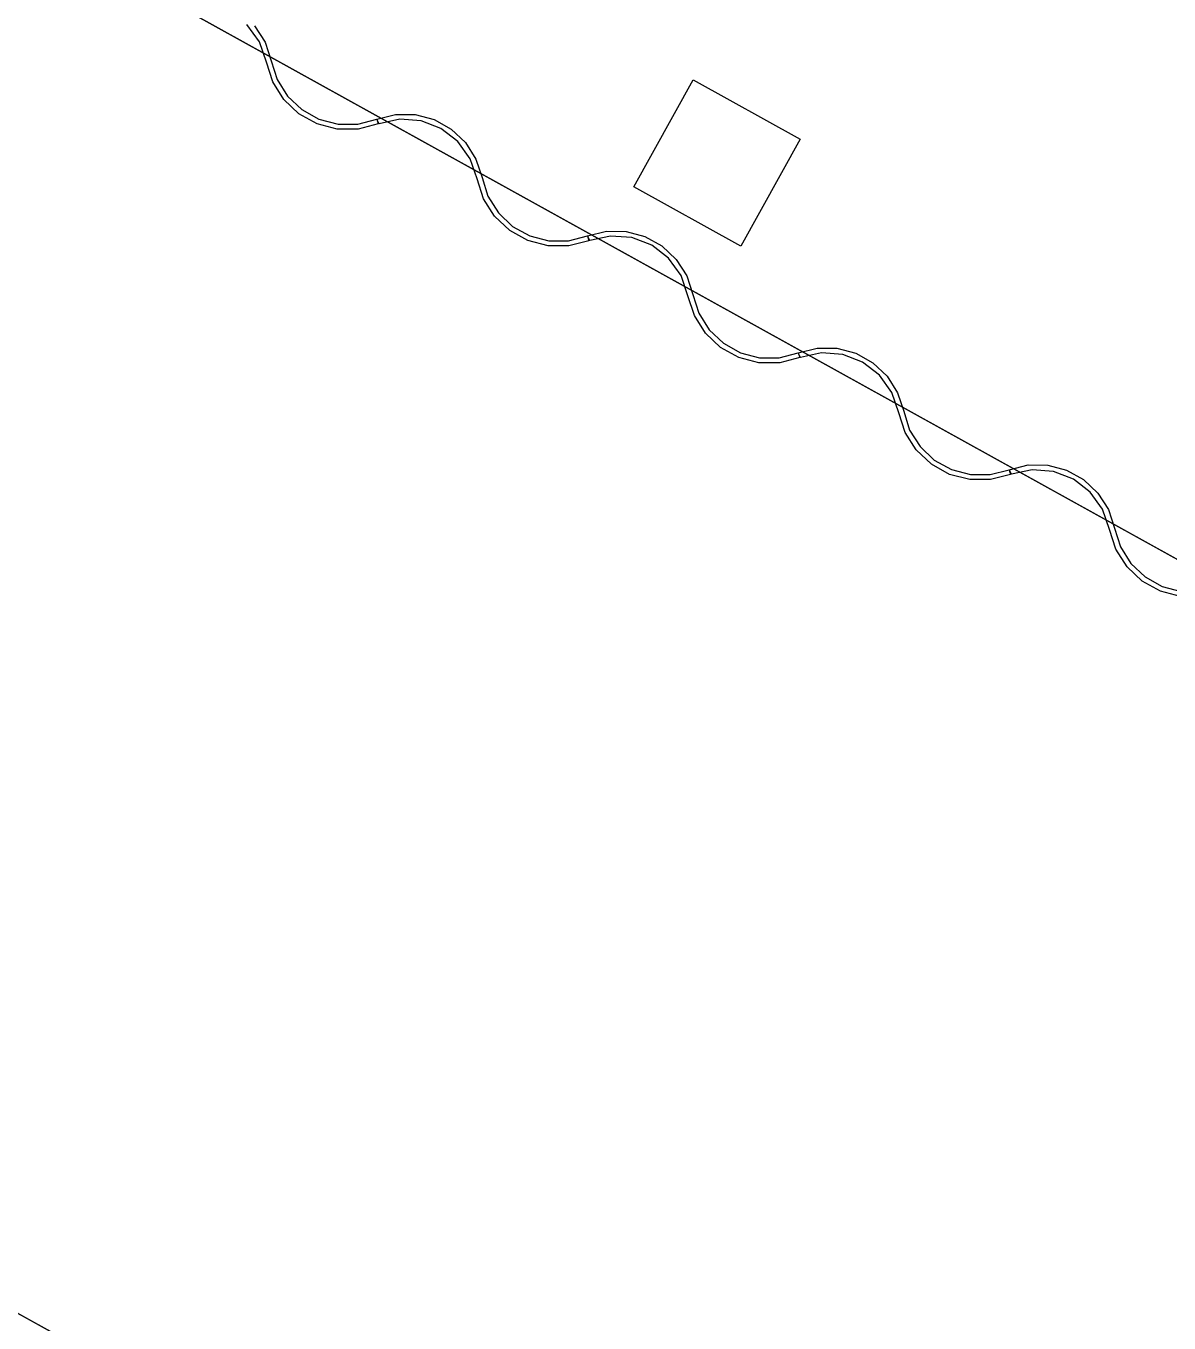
# Model space of a CAD drawing. Header units: metres. Extents: x 3.2 to 22.3, y 0.7 to 22.8.
# Drawn here: x 8.567 to 9.45, y 6.114 to 7.118 of the extents above; entities that cross this region are included whole.
import ezdxf

# ---------------------------------------------------------------- set-up
doc = ezdxf.new("R2010")
doc.units = ezdxf.units.M
doc.layers.add('ARREDI', color=9, linetype='Continuous')
doc.layers.add('PARETI_STRUTTURE', color=7, linetype='Continuous')

msp = doc.modelspace()

# ---------------------------------------------------------------- linework, layer by layer
at = {"layer": 'ARREDI'}
for points in [[(8.7433, 7.1177), (8.7514, 7.105), (8.7562, 7.0906), (8.7607, 7.0761), (8.7688, 7.0632), (8.7798, 7.0528), (8.7931, 7.0455), (8.8078, 7.0416), (8.823, 7.0416), (8.8377, 7.0454), (8.8388, 7.0417), (8.8233, 7.0377), (8.8072, 7.0378), (8.7916, 7.0418), (8.7776, 7.0496), (8.7659, 7.0606), (8.7573, 7.0742), (8.7524, 7.0895), (8.747, 7.1051), (8.7374, 7.1185)], [(9.4592, 6.6763), (9.4436, 6.6804), (9.4296, 6.6882), (9.4179, 6.6992), (9.4093, 6.7128), (9.4044, 6.7281), (9.399, 6.7437), (9.3894, 6.757), (9.3764, 6.7671), (9.361, 6.773), (9.3446, 6.7743), (9.3285, 6.7708), (9.3267, 6.7743), (9.3413, 6.778), (9.3565, 6.7778), (9.3711, 6.774), (9.3843, 6.7667), (9.3953, 6.7563), (9.4034, 6.7435), (9.4082, 6.7292), (9.4127, 6.7147), (9.4208, 6.7018), (9.4318, 6.6914), (9.4451, 6.684), (9.4598, 6.6802)]]:
    msp.add_lwpolyline(points, dxfattribs=at)
for points in [[(8.9192, 7.0002), (8.9237, 6.9858), (8.9318, 6.9729), (8.9428, 6.9624), (8.9561, 6.9551), (8.9708, 6.9513), (8.986, 6.9513), (9.0007, 6.9551), (9.0018, 6.9513), (8.9863, 6.9474), (8.9702, 6.9474), (8.9546, 6.9515), (8.9406, 6.9593), (8.9289, 6.9703), (8.9203, 6.9839), (8.9154, 6.9992), (8.91, 7.0147), (8.9004, 7.0281), (8.8874, 7.0382), (8.872, 7.0441), (8.8556, 7.0454), (8.8395, 7.0419), (8.8377, 7.0454), (8.8523, 7.049), (8.8675, 7.0489), (8.8821, 7.0451), (8.8953, 7.0377), (8.9063, 7.0274), (8.9144, 7.0146)], [(9.0822, 6.9099), (9.0867, 6.8954), (9.0948, 6.8825), (9.1058, 6.8721), (9.1191, 6.8647), (9.1338, 6.8609), (9.149, 6.8609), (9.1637, 6.8647), (9.1648, 6.861), (9.1493, 6.857), (9.1332, 6.8571), (9.1176, 6.8611), (9.1036, 6.8689), (9.0919, 6.8799), (9.0833, 6.8935), (9.0784, 6.9088), (9.073, 6.9244), (9.0634, 6.9378), (9.0504, 6.9479), (9.035, 6.9538), (9.0186, 6.955), (9.0025, 6.9516), (9.0007, 6.9551), (9.0153, 6.9587), (9.0305, 6.9585), (9.0451, 6.9547), (9.0583, 6.9474), (9.0693, 6.937), (9.0774, 6.9242)], [(9.2452, 6.8195), (9.2497, 6.805), (9.2578, 6.7922), (9.2688, 6.7817), (9.2821, 6.7744), (9.2968, 6.7706), (9.312, 6.7706), (9.3267, 6.7743), (9.3278, 6.7706), (9.3123, 6.7667), (9.2962, 6.7667), (9.2806, 6.7707), (9.2666, 6.7785), (9.2549, 6.7896), (9.2463, 6.8032), (9.2414, 6.8184), (9.236, 6.834), (9.2264, 6.8474), (9.2134, 6.8575), (9.198, 6.8634), (9.1816, 6.8647), (9.1655, 6.8612), (9.1637, 6.8647), (9.1783, 6.8683), (9.1935, 6.8682), (9.2081, 6.8644), (9.2213, 6.857), (9.2323, 6.8466), (9.2404, 6.8339)]]:
    msp.add_lwpolyline(points, close=True, dxfattribs=at)
at = {"layer": 'PARETI_STRUTTURE'}
for points in [[(12.6194, 7.7627), (11.4275, 5.6127), (8.6367, 7.1597)], [(8.6367, 7.1597), (11.4276, 5.6127)], [(8.6375, 6.0789), (7.4304, 6.748), (7.3624, 6.7857)], [(10.9694, 4.7862), (7.3624, 6.7857)], [(10.9955, 4.7717), (7.4175, 6.7551)]]:
    msp.add_lwpolyline(points, dxfattribs=at)
msp.add_lwpolyline([(9.0365, 6.9932), (9.0823, 7.0758), (9.165, 7.03), (9.1192, 6.9473)], close=True, dxfattribs=at)

doc.saveas('drawing.dxf')
